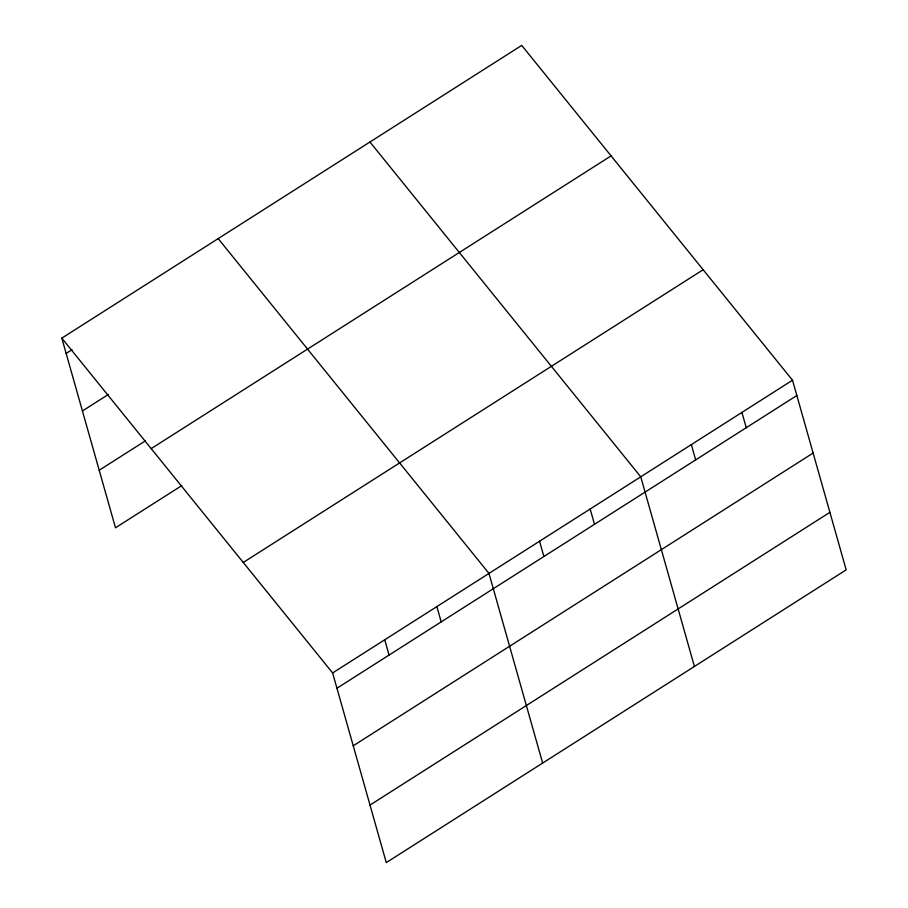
<?xml version="1.0" encoding="UTF-8"?>
<svg xmlns="http://www.w3.org/2000/svg" width="908" height="908" viewBox="0 0 908 908"><rect width="100%" height="100%" fill="white"/><g stroke="black" fill="none" stroke-linecap="round" stroke-linejoin="round"><path stroke-width="1.36" d="M61.823 338.139L521.714 45.4L792.514 380.214L846.177 569.861L386.286 862.6L332.623 672.953L61.823 338.139L115.486 527.786L181.827 485.564M66.148 353.428L72.073 349.659M82.435 410.972L108.495 394.378M99.21 470.253L145.405 440.845M151.182 448.631L611.073 155.892M243.253 562.461L703.155 269.721M332.623 672.953L792.514 380.214M336.947 688.241L796.838 395.502M353.235 745.786L813.125 453.047M369.999 805.067L829.901 512.328M369.953 142L640.753 476.814L694.416 666.461M218.181 238.611L488.981 573.425L542.644 763.072M741.927 412.414L746.251 427.702M691.34 444.614L695.664 459.913M590.166 509.013L594.49 524.313M539.568 541.225L543.903 556.513M436.861 606.601L441.186 621.889M384.742 639.777L389.067 655.065"/></g></svg>
